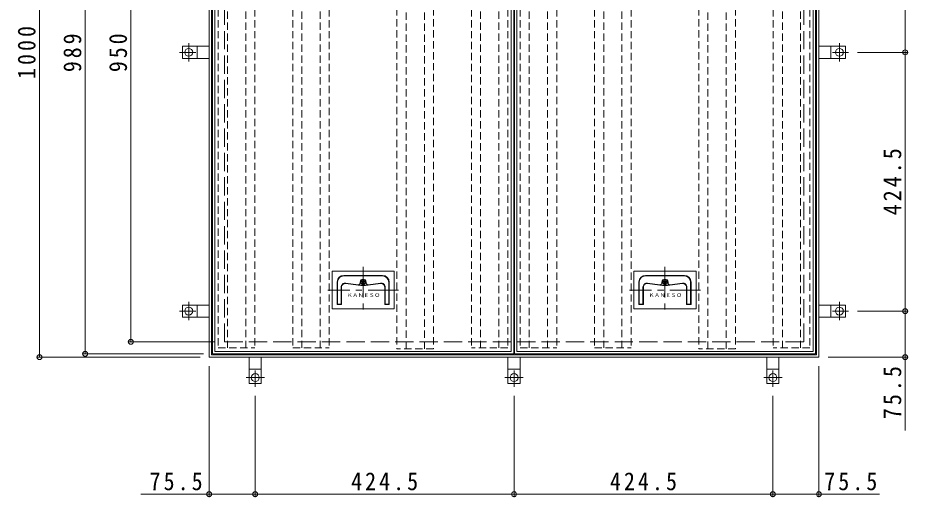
# Model space of a CAD drawing. Units: millimetres, scale not verified. Extents: x -1771 to 1832, y -1366 to 1269.
# Drawn here: x -1771 to -310, y -462 to 324 of the extents above; entities that cross this region are included whole.
import ezdxf
from ezdxf.enums import TextEntityAlignment as Align

# ---------------------------------------------------------------- set-up
doc = ezdxf.new("R2010")
doc.units = ezdxf.units.MM
doc.header["$LTSCALE"] = 10
doc.header["$PDMODE"] = 32
doc.header["$PDSIZE"] = 8
for name, pattern in [('CHAIN1', [8, 5, -1, 1, -1]), ('DASHED1', [1.8, 1.2, -0.6]), ('DASHED3', [4, 3, -1])]:
    doc.linetypes.add(name, pattern=pattern)
for name, color, linetype, lineweight in [('C-1_ピット', 2, 'Continuous', 9), ('C-2_蓋', 3, 'Continuous', 9), ('C-4_寸法', 7, 'Continuous', 9)]:
    doc.layers.add(name, color=color, linetype=linetype, lineweight=lineweight)
doc.layers.add('C-F', color=2, linetype='Continuous')
doc.styles.add('ＭＳ ゴシック', font='')
doc.styles.get('ＭＳ ゴシック').set_extended_font_data('MS Gothic')

msp = doc.modelspace()

# ---------------------------------------------------------------- linework, layer by layer
at = {"layer": 'C-1_ピット'}
for p, q in [((-1452.76, -228.22), (-1452.76, 763.78)), ((-460.76, -228.22), (-460.76, 763.78)), ((-456.76, -232.22), (-456.76, 767.78)), ((-1500.26, 257.78), (-1500.26, 277.78)), ((-1456.76, 277.78), (-1500.26, 277.78)), ((-1476.26, 257.78), (-1476.26, 277.78)), ((-456.76, 277.78), (-413.26, 277.78)), ((-437.26, 277.78), (-437.26, 257.78)), ((-413.26, 277.78), (-413.26, 257.78)), ((-1456.76, 257.78), (-1500.26, 257.78)), ((-456.76, 257.78), (-413.26, 257.78)), ((-1500.26, -166.72), (-1500.26, -146.72)), ((-1456.76, -146.72), (-1500.26, -146.72)), ((-1476.26, -166.72), (-1476.26, -146.72)), ((-456.76, -146.72), (-413.26, -146.72)), ((-437.26, -146.72), (-437.26, -166.72)), ((-413.26, -146.72), (-413.26, -166.72)), ((-1456.76, -166.72), (-1500.26, -166.72)), ((-456.76, -166.72), (-413.26, -166.72)), ((-460.76, -228.22), (-1452.76, -228.22)), ((-1391.26, -232.22), (-1391.26, -275.72)), ((-1371.26, -232.22), (-1371.26, -275.72)), ((-966.76, -232.22), (-966.76, -275.72)), ((-946.76, -232.22), (-946.76, -275.72)), ((-542.26, -232.22), (-542.26, -275.72)), ((-522.26, -232.22), (-522.26, -275.72)), ((-1371.26, -251.72), (-1391.26, -251.72)), ((-946.76, -251.72), (-966.76, -251.72)), ((-522.26, -251.72), (-542.26, -251.72)), ((-1371.26, -275.72), (-1391.26, -275.72)), ((-946.76, -275.72), (-966.76, -275.72)), ((-522.26, -275.72), (-542.26, -275.72))]:
    msp.add_line(p, q, dxfattribs=at)
at = {"layer": 'C-1_ピット', "linetype": 'DASHED3'}
msp.add_line((-481.76, -207.22), (-481.76, 742.78), dxfattribs=at)
at = {"layer": 'C-1_ピット', "linetype": 'CHAIN1'}
for p, q in [((-1490.26, 252.78), (-1490.26, 282.78)), ((-423.26, 282.78), (-423.26, 252.78)), ((-1478.76, 267.78), (-1505.26, 267.78)), ((-434.76, 267.78), (-408.26, 267.78)), ((-1490.26, -171.72), (-1490.26, -141.72)), ((-423.26, -141.72), (-423.26, -171.72)), ((-1478.76, -156.72), (-1505.26, -156.72)), ((-434.76, -156.72), (-408.26, -156.72)), ((-1381.26, -254.22), (-1381.26, -280.72)), ((-956.76, -254.22), (-956.76, -280.72)), ((-532.26, -254.22), (-532.26, -280.72)), ((-1366.26, -265.72), (-1396.26, -265.72)), ((-941.76, -265.72), (-971.76, -265.72)), ((-517.26, -265.72), (-547.26, -265.72))]:
    msp.add_line(p, q, dxfattribs=at)
at = {"layer": 'C-1_ピット'}
msp.add_lwpolyline([(-456.76, -232.22), (-1456.76, -232.22), (-1456.76, 767.78), (-456.76, 767.78)], dxfattribs=at)
at = {"layer": 'C-1_ピット', "linetype": 'DASHED3'}
msp.add_lwpolyline([(-481.76, -207.22), (-1431.76, -207.22), (-1431.76, 742.78), (-481.76, 742.78)], dxfattribs=at)
at = {"layer": 'C-1_ピット'}
for centre in [(-1490.26, 267.78), (-423.26, 267.78), (-1490.26, -156.72), (-423.26, -156.72), (-1381.26, -265.72), (-956.76, -265.72), (-532.26, -265.72)]:
    msp.add_circle(centre, 6.5, dxfattribs=at)
at = {"layer": 'C-2_蓋'}
for p, q in [((-1451.26, -226.72), (-1451.26, 762.28)), ((-957.26, -226.72), (-957.26, 762.28)), ((-956.26, -226.72), (-956.26, 762.28)), ((-462.26, -226.72), (-462.26, 762.28)), ((-1447.26, -222.72), (-1447.26, 758.28)), ((-961.26, -222.72), (-961.26, 758.28)), ((-952.26, -222.72), (-952.26, 758.28)), ((-466.26, -222.72), (-466.26, 758.28)), ((-1255.26, -153.22), (-1255.26, -91.22)), ((-1255.26, -91.22), (-1153.26, -91.22)), ((-1236.06, -98.22), (-1172.46, -98.22)), ((-1236.06, -98.92), (-1172.46, -98.92)), ((-1153.26, -153.22), (-1153.26, -91.22)), ((-760.26, -153.22), (-760.26, -91.22)), ((-760.26, -91.22), (-658.26, -91.22)), ((-741.06, -98.22), (-677.46, -98.22)), ((-741.06, -98.92), (-677.46, -98.92)), ((-658.26, -153.22), (-658.26, -91.22)), ((-1247.06, -145.82), (-1247.06, -109.22)), ((-1246.36, -145.12), (-1246.36, -109.22)), ((-1232.9, -111.58), (-1204.26, -115.22)), ((-1232.81, -110.88), (-1204.26, -114.51)), ((-1209.26, -110.47), (-1209.26, -109.22)), ((-1205.91, -109.41), (-1206.19, -109.33)), ((-1205.71, -110.03), (-1205.88, -110.26)), ((-1205.48, -108.08), (-1205.75, -107.99)), ((-1204.96, -107.7), (-1204.96, -107.42)), ((-1204.58, -110.85), (-1204.75, -111.08)), ((-1175.7, -110.88), (-1204.26, -114.51)), ((-1175.61, -111.58), (-1204.26, -115.22)), ((-1203.93, -110.85), (-1203.76, -111.08)), ((-1203.56, -107.7), (-1203.56, -107.42)), ((-1203.03, -108.08), (-1202.76, -107.99)), ((-1202.8, -110.03), (-1202.63, -110.26)), ((-1202.6, -109.41), (-1202.33, -109.33)), ((-1199.26, -110.47), (-1199.26, -109.22)), ((-1162.16, -145.12), (-1162.16, -109.22)), ((-1161.46, -145.82), (-1161.46, -109.22)), ((-752.06, -145.82), (-752.06, -109.22)), ((-751.36, -145.12), (-751.36, -109.22)), ((-737.9, -111.58), (-709.26, -115.22)), ((-737.81, -110.88), (-709.26, -114.51)), ((-714.26, -110.47), (-714.26, -109.22)), ((-710.91, -109.41), (-711.18, -109.33)), ((-710.71, -110.03), (-710.88, -110.26)), ((-710.48, -108.08), (-710.75, -107.99)), ((-709.96, -107.7), (-709.96, -107.42)), ((-709.58, -110.85), (-709.75, -111.08)), ((-680.7, -110.88), (-709.26, -114.51)), ((-680.61, -111.58), (-709.26, -115.22)), ((-708.93, -110.85), (-708.76, -111.08)), ((-708.56, -107.7), (-708.56, -107.42)), ((-708.03, -108.08), (-707.76, -107.99)), ((-707.8, -110.03), (-707.63, -110.26)), ((-707.6, -109.41), (-707.33, -109.33)), ((-704.26, -110.47), (-704.26, -109.22)), ((-667.16, -145.12), (-667.16, -109.22)), ((-666.46, -145.82), (-666.46, -109.22)), ((-1240.36, -145.12), (-1240.36, -117.53)), ((-1239.66, -145.82), (-1239.66, -117.53)), ((-745.36, -145.12), (-745.36, -117.53)), ((-744.66, -145.82), (-744.66, -117.53)), ((-1247.06, -145.82), (-1239.66, -145.82)), ((-1246.36, -145.12), (-1240.36, -145.12)), ((-752.06, -145.82), (-744.66, -145.82)), ((-751.36, -145.12), (-745.36, -145.12)), ((-1255.26, -153.22), (-1153.26, -153.22)), ((-760.26, -153.22), (-658.26, -153.22)), ((-957.26, -226.72), (-1451.26, -226.72)), ((-961.26, -222.72), (-1447.26, -222.72)), ((-462.26, -226.72), (-956.26, -226.72)), ((-466.26, -222.72), (-952.26, -222.72))]:
    msp.add_line(p, q, dxfattribs=at)
at = {"layer": 'C-2_蓋', "linetype": 'DASHED1'}
for p, q in [((-1441.76, 752.78), (-1441.76, -217.22)), ((-1426.76, -217.22), (-1426.76, 752.78)), ((-1396.76, -217.22), (-1396.76, 752.78)), ((-1381.76, 752.78), (-1381.76, -217.22)), ((-1319.76, 752.78), (-1319.76, -217.22)), ((-1304.76, -217.22), (-1304.76, 752.78)), ((-1274.76, -217.22), (-1274.76, 752.78)), ((-1259.76, 752.78), (-1259.76, -217.22)), ((-1148.76, 754.28), (-1148.76, -218.72)), ((-1133.76, -218.72), (-1133.76, 754.28)), ((-1103.76, -218.72), (-1103.76, 754.28)), ((-1088.76, 754.28), (-1088.76, -218.72)), ((-1026.76, 752.78), (-1026.76, -217.22)), ((-1011.76, -217.22), (-1011.76, 752.78)), ((-981.76, -217.22), (-981.76, 752.78)), ((-966.76, 752.78), (-966.76, -217.22)), ((-946.76, 752.78), (-946.76, -217.22)), ((-931.76, -217.22), (-931.76, 752.78)), ((-901.76, -217.22), (-901.76, 752.78)), ((-886.76, 752.78), (-886.76, -217.22)), ((-824.76, 752.78), (-824.76, -217.22)), ((-809.76, -217.22), (-809.76, 752.78)), ((-779.76, -217.22), (-779.76, 752.78)), ((-764.76, 752.78), (-764.76, -217.22)), ((-653.76, 754.28), (-653.76, -218.72)), ((-638.76, -218.72), (-638.76, 754.28)), ((-608.76, -218.72), (-608.76, 754.28)), ((-593.76, 754.28), (-593.76, -218.72)), ((-531.76, 752.78), (-531.76, -217.22)), ((-516.76, -217.22), (-516.76, 752.78)), ((-486.76, -217.22), (-486.76, 752.78)), ((-471.76, 752.78), (-471.76, -217.22)), ((-1441.76, -217.22), (-1381.76, -217.22)), ((-1319.76, -217.22), (-1259.76, -217.22)), ((-1088.76, -218.72), (-1148.76, -218.72)), ((-966.76, -217.22), (-1026.76, -217.22)), ((-946.76, -217.22), (-886.76, -217.22)), ((-824.76, -217.22), (-764.76, -217.22)), ((-593.76, -218.72), (-653.76, -218.72)), ((-471.76, -217.22), (-531.76, -217.22))]:
    msp.add_line(p, q, dxfattribs=at)
at = {"layer": 'C-2_蓋', "linetype": 'CHAIN1'}
for p, q in [((-1204.26, -84.22), (-1204.26, -160.22)), ((-709.26, -84.22), (-709.26, -160.22)), ((-1146.26, -122.22), (-1262.26, -122.22)), ((-651.26, -122.22), (-767.26, -122.22))]:
    msp.add_line(p, q, dxfattribs=at)
at = {"layer": 'C-2_蓋'}
for points in [[(-1161.46, -145.82), (-1168.86, -145.82), (-1168.86, -117.53)], [(-1162.16, -145.12), (-1168.16, -145.12), (-1168.16, -117.53)], [(-666.46, -145.82), (-673.86, -145.82), (-673.86, -117.53)], [(-667.16, -145.12), (-673.16, -145.12), (-673.16, -117.53)]]:
    msp.add_lwpolyline(points, dxfattribs=at)
for centre in [(-1204.26, -109.22), (-709.26, -109.22)]:
    msp.add_circle(centre, 4, dxfattribs=at)
for centre, radius, start, end in [((-1236.06, -109.22), 11, 90, 175.99907), ((-1236.06, -109.22), 10.3, 90.00002, 177.86198), ((-1172.46, -109.22), 11, 0, 90), ((-1172.46, -109.22), 10.3, 0.00002, 90.00002), ((-741.06, -109.22), 11, 90, 175.99907), ((-741.06, -109.22), 10.3, 90.00002, 177.86198), ((-677.46, -109.22), 11, 0, 90), ((-677.46, -109.22), 10.3, 0.00002, 90.00002), ((-1233.66, -117.53), 6.7, 82.75549, 177.31493), ((-1233.66, -117.53), 6, 82.75549, 180), ((-1212.26, -110.47), 3, 262.75549, 0), ((-1204.26, -109.22), 5, 0, 180), ((-1205.97, -108.66), 0.7, 162, 252), ((-1205.97, -108.66), 0.7, 72, 162), ((-1205.31, -110.67), 0.7, 144, 234), ((-1206.04, -109.79), 0.4, 324.00002, 72), ((-1205.31, -110.67), 0.7, 234, 324), ((-1205.36, -107.7), 0.4, 252.00002, 0), ((-1204.26, -107.42), 0.7, 90, 180), ((-1204.26, -111.09), 0.4, 36.00002, 144), ((-1204.26, -107.42), 0.7, 0, 90), ((-1203.2, -110.67), 0.7, 216, 306), ((-1203.16, -107.7), 0.4, 180.00002, 288), ((-1202.48, -109.79), 0.4, 108.00002, 216), ((-1203.2, -110.67), 0.7, 306, 36), ((-1202.54, -108.66), 0.7, 18, 108.00002), ((-1202.54, -108.66), 0.7, 288, 18), ((-1196.26, -110.47), 3, 180, 277.24452), ((-1174.86, -117.53), 6.7, 0.00002, 97.24452), ((-1174.86, -117.53), 6, 0, 97.24452), ((-738.66, -117.53), 6.7, 82.75549, 177.31493), ((-738.66, -117.53), 6, 82.75549, 180), ((-717.26, -110.47), 3, 262.75549, 0), ((-709.26, -109.22), 5, 0, 180), ((-710.97, -108.66), 0.7, 162, 252), ((-710.97, -108.66), 0.7, 72, 162), ((-710.31, -110.67), 0.7, 144, 234), ((-711.04, -109.79), 0.4, 324.00002, 72), ((-710.31, -110.67), 0.7, 234, 324), ((-710.36, -107.7), 0.4, 252.00002, 0), ((-709.26, -107.42), 0.7, 90, 180), ((-709.26, -111.09), 0.4, 36.00002, 144), ((-709.26, -107.42), 0.7, 0, 90), ((-708.2, -110.67), 0.7, 216, 306), ((-708.16, -107.7), 0.4, 180.00002, 288), ((-707.48, -109.79), 0.4, 108.00002, 216), ((-708.2, -110.67), 0.7, 306, 36), ((-707.54, -108.66), 0.7, 18, 108.00002), ((-707.54, -108.66), 0.7, 288, 18), ((-701.26, -110.47), 3, 180, 277.24452), ((-679.86, -117.53), 6.7, 0.00002, 97.24452), ((-679.86, -117.53), 6, 0, 97.24452)]:
    msp.add_arc(centre, radius, start, end, dxfattribs=at)
at = {"layer": 'C-4_寸法'}
for p, q in [((-1735.16, -232.22), (-1735.16, 767.78)), ((-1660.16, -226.72), (-1660.16, 762.28)), ((-1585.16, -207.22), (-1585.16, 742.78)), ((-315.38, 267.78), (-315.38, 692.28)), ((-393.26, 267.78), (-310.38, 267.78)), ((-315.38, -156.72), (-315.38, 267.78)), ((-393.26, -156.72), (-310.38, -156.72)), ((-315.38, -232.22), (-315.38, -156.72)), ((-1446.76, -207.22), (-1590.16, -207.22)), ((-1471.76, -232.22), (-1740.16, -232.22)), ((-1466.26, -226.72), (-1665.16, -226.72)), ((-441.76, -232.22), (-310.38, -232.22)), ((-315.38, -232.22), (-315.38, -352.73)), ((-1456.76, -247.22), (-1456.76, -461.99)), ((-456.76, -247.22), (-456.76, -461.99)), ((-1381.26, -295.72), (-1381.26, -461.99)), ((-956.76, -295.72), (-956.76, -461.99)), ((-532.26, -295.72), (-532.26, -461.99)), ((-1456.76, -456.99), (-1568.82, -456.99)), ((-1456.76, -456.99), (-1381.26, -456.99)), ((-1381.26, -456.99), (-956.76, -456.99)), ((-956.76, -456.99), (-532.26, -456.99)), ((-532.26, -456.99), (-456.76, -456.99)), ((-456.76, -456.99), (-357.33, -456.99))]:
    msp.add_line(p, q, dxfattribs=at)
for p in [(-315.38, 267.78), (-315.38, -156.72), (-1585.16, -207.22), (-1735.16, -232.22), (-1660.16, -226.72), (-315.38, -232.22), (-1456.76, -456.99), (-1381.26, -456.99), (-956.76, -456.99), (-532.26, -456.99), (-456.76, -456.99)]:
    msp.add_point(p, dxfattribs=at)

# ---------------------------------------------------------------- texts
at = {"layer": 'C-4_寸法', "color": 2, "char_height": 29.33, "attachment_point": 7, "rotation": 90, "style": 'ＭＳ ゴシック'}
for s, insert in [('\\T1.28;\\W0.9;1000', (-1741.16, 224.03)), ('\\T1.27;\\W0.9;989', (-1666.16, 235.28)), ('\\T1.27;\\W0.9;950', (-1591.16, 235.28)), ('\\T1.28;\\W0.9;424.5', (-321.38, 0.53)), ('\\T1.28;\\W0.9;75.5', (-321.38, -333.9))]:
    msp.add_mtext(s, dxfattribs=dict(at, insert=insert))
at = {"layer": 'C-4_寸法', "color": 2, "char_height": 29.33, "attachment_point": 7, "style": 'ＭＳ ゴシック'}
for s, insert in [('\\T1.28;\\W0.9;75.5', (-1554.46, -450.99)), ('\\T1.28;\\W0.9;424.5', (-1224.01, -450.99)), ('\\T1.28;\\W0.9;424.5', (-799.51, -450.99)), ('\\T1.28;\\W0.9;75.5', (-448.02, -450.99))]:
    msp.add_mtext(s, dxfattribs=dict(at, insert=insert))
at = {"layer": 'C-F', "style": 'ＭＳ ゴシック', "width": 1.1}
for p in [(-1230.76, -135.22), (-735.76, -135.22)]:
    msp.add_text('ＫＡＮＥＳＯ', height=5.865, dxfattribs=at).set_placement(p, align=Align.BOTTOM_LEFT)

doc.saveas('drawing.dxf')
